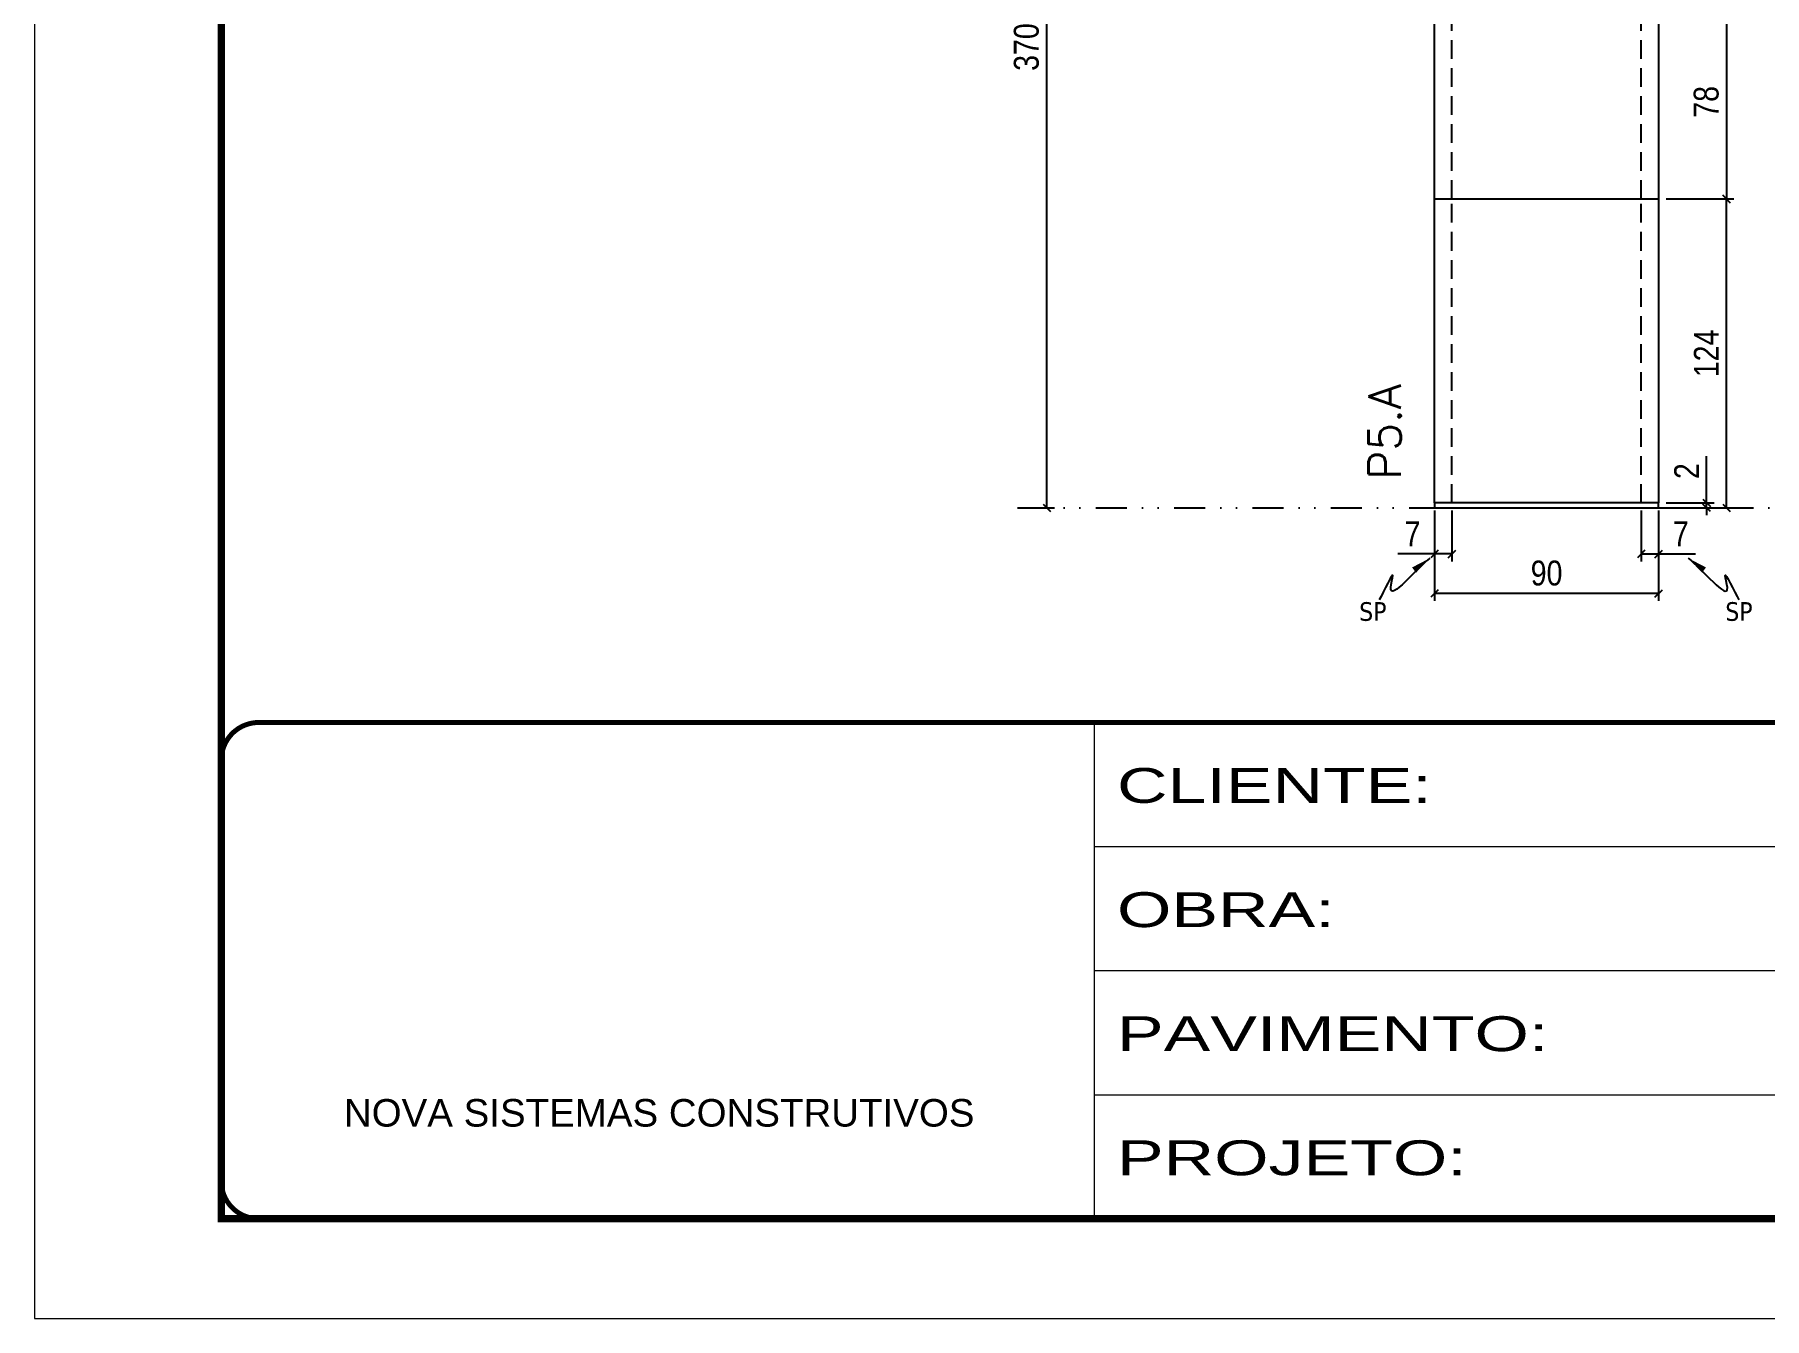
# Model space of a CAD drawing. Header units: millimetres. Extents: x 787 to 8287, y -592 to 17063.
# Drawn here: x 3024 to 3719, y 9746 to 10261 of the extents above; entities that cross this region are included whole.
import ezdxf

# ---------------------------------------------------------------- set-up
doc = ezdxf.new("R2010")
doc.units = ezdxf.units.MM
for name, pattern in [('CONTINUO', [0]), ('DASHED', [0.75, 0.5, -0.25]), ('DIVIDE2', [0.625, 0.25, -0.125, 0, -0.125, 0, -0.125]), ('HIDDEN', [0.375, 0.25, -0.125])]:
    doc.linetypes.add(name, pattern=pattern)
for name, color, linetype in [('00 - FELIPE', 2, 'Continuous'), ('COTA', 241, 'Continuous'), ('Nível', 160, 'Continuous'), ('Painéis', 200, 'Continuous'), ('Sarrafo de Pressão', 42, 'HIDDEN'), ('texto', 7, 'Continuous')]:
    doc.layers.add(name, color=color, linetype=linetype)
for name, color, linetype, lineweight in [('Folhas', 255, 'Continuous', 9), ('SARRAFO DE PRESSAO', 251, 'DASHED', 9), ('Texto Seção', 7, 'Continuous', 15)]:
    doc.layers.add(name, color=color, linetype=linetype, lineweight=lineweight)
doc.styles.add('ARIAL', font='arial.ttf')
doc.styles.add('COTA TECNICA', font='techl___.ttf', dxfattribs={"height": 10})
doc.styles.add('COTA TECNICA-50', font='techl___.ttf', dxfattribs={"height": 10})
doc.styles.add('REGUA-120', font='ROMANS.shx', dxfattribs={"height": 15})
doc.styles.get("Standard").update_dxf_attribs({"font": 'arial.ttf'})
doc.styles.add('Tecnologia', font='')
doc.styles.get('Tecnologia').set_extended_font_data('Forgotten Futurist')
doc.dimstyles.new('COTA PAINEL-50', dxfattribs={"dimtxt": 10, "dimasz": 3, "dimexe": 3, "dimexo": 3, "dimgap": 3, "dimtad": 1, "dimdec": 1, "dimzin": 12, "dimdsep": 46, "dimtxsty": 'COTA TECNICA-50', "dimblk1": 'OBLIQUE', "dimblk2": 'OBLIQUE', "dimsah": 1, "dimcen": 0.9, "dimclrd": 4, "dimclre": 4, "dimclrt": 240, "dimadec": 1, "dimazin": 3, "dimtfac": 1, "dimtdec": 1, "dimtmove": 0, "dimatfit": 3, "dimfxl": 0, "dimtolj": 1, "dimtzin": 12, "dimarcsym": 0})
doc.dimstyles.new('PAINEL', dxfattribs={"dimtxt": 10, "dimasz": 3, "dimexe": 3, "dimexo": 3, "dimgap": 3, "dimtad": 1, "dimdec": 1, "dimzin": 12, "dimdsep": 46, "dimtxsty": 'COTA TECNICA', "dimblk1": 'OBLIQUE', "dimblk2": 'OBLIQUE', "dimsah": 1, "dimcen": 0.9, "dimclrd": 4, "dimclre": 4, "dimclrt": 240, "dimadec": 1, "dimazin": 3, "dimtfac": 1, "dimtdec": 1, "dimtmove": 0, "dimatfit": 3, "dimfxl": 0, "dimtolj": 1, "dimtzin": 12, "dimarcsym": 0})
doc.dimstyles.get("Standard").update_dxf_attribs({"dimtxt": 0.18, "dimasz": 0.18, "dimexe": 0.18, "dimexo": 0.0625, "dimgap": 0.09, "dimtad": 0, "dimtih": 1, "dimtoh": 1, "dimdec": 4, "dimzin": 0, "dimdsep": 46, "dimtxsty": 'Standard', "dimcen": 0.09, "dimadec": 0, "dimazin": 0, "dimtfac": 1, "dimtdec": 4, "dimtofl": 0, "dimtmove": 0, "dimatfit": 3, "dimfxl": 0, "dimtolj": 1, "dimtzin": 0, "dimarcsym": 0})

# ---------------------------------------------------------------- blocks, each defined once
blk = doc.blocks.new('9999999999')
at = {"color": 30, "linetype": 'CONTINUO'}
for p, q in [((98564.56, 34230.21), (98564.56, 34429.45)), ((98564.56, 34379.64), (99583.98, 34379.64)), ((98564.56, 34329.83), (99487.98, 34329.83)), ((98564.56, 34280.02), (99487.98, 34280.02))]:
    blk.add_line(p, q, dxfattribs=at)
at = {"color": 30, "linetype": 'CONTINUO', "const_width": 2}
blk.add_lwpolyline([(99583.98, 34230.21), (99583.98, 34414.45, 0.414214), (99568.98, 34429.45), (98228.98, 34429.45, 0.414214), (98213.98, 34414.45), (98213.98, 34245.21, 0.414214), (98228.98, 34230.21), (99583.98, 34230.21)], format="xyb", dxfattribs=at)
at = {"layer": 'Folhas'}
blk.add_lwpolyline([(98138.98, 34190.21), (99623.98, 34190.21), (99623.98, 35240.21), (98138.98, 35240.21)], close=True, dxfattribs=at)
at = {"layer": 'Folhas', "color": 30, "const_width": 3}
blk.add_lwpolyline([(98213.98, 34230.21), (99583.98, 34230.21), (99583.98, 35200.21), (98213.98, 35200.21)], close=True, dxfattribs=at)
at = {"color": 7, "linetype": 'Continuous', "ltscale": 5, "style": 'ARIAL'}
blk.add_text('NOVA SISTEMAS CONSTRUTIVOS', height=11.0592, dxfattribs=at).set_placement((98263.19, 34267.21))
at = {"layer": 'Folhas', "color": 7, "style": 'Tecnologia', "width": 1.5}
for s, p in [('CLIENTE:', (98573.65, 34397.17)), ('OBRA:', (98573.65, 34347.31)), ('PAVIMENTO:', (98573.65, 34297.5)), ('PROJETO:', (98573.65, 34247.69))]:
    blk.add_text(s, height=14, dxfattribs=at).set_placement(p)
blk = doc.blocks.new('_Oblique')
at = {"color": 0, "linetype": 'ByBlock', "lineweight": -2}
blk.add_line((-0.5, -0.5), (0.5, 0.5), dxfattribs=at)
blk = doc.blocks.new('*D1172')
at = {"layer": 'COTA', "color": 4, "lineweight": -2}
for p, q in [((3421.67, 10440.98), (3433.52, 10440.98)), ((3430.52, 10070.98), (3430.52, 10440.98)), ((3421.67, 10070.98), (3433.52, 10070.98))]:
    blk.add_line(p, q, dxfattribs=at)
at = {"layer": 'Defpoints', "color": 0}
for p in [(3418.67, 10440.98), (3430.52, 10440.98), (3418.67, 10070.98)]:
    blk.add_point(p, dxfattribs=at)
at = {"layer": 'COTA', "color": 4, "lineweight": -2, "xscale": 3, "yscale": 3, "zscale": 3}
for p, rotation in [((3430.52, 10440.98), 90), ((3430.52, 10070.98), 270)]:
    blk.add_blockref('_Oblique', p, dxfattribs=dict(at, rotation=rotation))
at = {"layer": 'COTA', "color": 240, "insert": (3422.3, 10255.98), "char_height": 10, "attachment_point": 5, "rotation": 90, "style": 'COTA TECNICA-50'}
blk.add_mtext('\\A1;370', dxfattribs=at)
blk = doc.blocks.new('*D131')
at = {"layer": 'COTA', "color": 4, "lineweight": -2}
for p, q in [((3586.17, 10069.98), (3586.17, 10033.62)), ((3676.17, 10069.98), (3676.17, 10033.62)), ((3676.17, 10036.62), (3586.17, 10036.62))]:
    blk.add_line(p, q, dxfattribs=at)
at = {"layer": 'Defpoints', "color": 0}
for p in [(3586.17, 10072.98), (3676.17, 10072.98), (3586.17, 10036.62)]:
    blk.add_point(p, dxfattribs=at)
at = {"layer": 'COTA', "color": 4, "lineweight": -2, "xscale": 3, "yscale": 3, "zscale": 3, "rotation": 180}
blk.add_blockref('_Oblique', (3586.17, 10036.62), dxfattribs=at)
at = {"layer": 'COTA', "color": 4, "lineweight": -2, "xscale": 3, "yscale": 3, "zscale": 3}
blk.add_blockref('_Oblique', (3676.17, 10036.62), dxfattribs=at)
at = {"layer": 'COTA', "color": 240, "insert": (3631.17, 10044.75), "char_height": 10, "attachment_point": 5, "style": 'COTA TECNICA'}
blk.add_mtext('\\A1;90', dxfattribs=at)
blk = doc.blocks.new('*D132')
at = {"layer": 'COTA', "color": 4, "lineweight": -2}
for p, q in [((3669.17, 10069.98), (3669.17, 10049.47)), ((3676.17, 10067.98), (3676.17, 10049.47)), ((3669.17, 10052.47), (3676.17, 10052.47)), ((3676.17, 10052.47), (3690.91, 10052.47))]:
    blk.add_line(p, q, dxfattribs=at)
at = {"layer": 'Defpoints', "color": 0}
for p in [(3669.17, 10072.98), (3676.17, 10070.98), (3676.17, 10052.47)]:
    blk.add_point(p, dxfattribs=at)
at = {"layer": 'COTA', "color": 4, "lineweight": -2, "xscale": 3, "yscale": 3, "zscale": 3, "rotation": 180}
blk.add_blockref('_Oblique', (3669.17, 10052.47), dxfattribs=at)
at = {"layer": 'COTA', "color": 4, "lineweight": -2, "xscale": 3, "yscale": 3, "zscale": 3}
blk.add_blockref('_Oblique', (3676.17, 10052.47), dxfattribs=at)
at = {"layer": 'COTA', "color": 240, "insert": (3685.04, 10060.54), "char_height": 10, "attachment_point": 5, "style": 'COTA TECNICA-50'}
blk.add_mtext('\\A1;7', dxfattribs=at)
blk = doc.blocks.new('*D133')
at = {"layer": 'COTA', "color": 4, "lineweight": -2}
for p, q in [((3586.17, 10067.98), (3586.17, 10049.47)), ((3593.17, 10069.98), (3593.17, 10049.47)), ((3586.17, 10052.47), (3571.44, 10052.47)), ((3593.17, 10052.47), (3586.17, 10052.47))]:
    blk.add_line(p, q, dxfattribs=at)
at = {"layer": 'Defpoints', "color": 0}
for p in [(3593.17, 10072.98), (3586.17, 10070.98), (3586.17, 10052.47)]:
    blk.add_point(p, dxfattribs=at)
at = {"layer": 'COTA', "color": 4, "lineweight": -2, "xscale": 3, "yscale": 3, "zscale": 3, "rotation": 180}
blk.add_blockref('_Oblique', (3586.17, 10052.47), dxfattribs=at)
at = {"layer": 'COTA', "color": 4, "lineweight": -2, "xscale": 3, "yscale": 3, "zscale": 3}
blk.add_blockref('_Oblique', (3593.17, 10052.47), dxfattribs=at)
at = {"layer": 'COTA', "color": 240, "insert": (3577.31, 10060.54), "char_height": 10, "attachment_point": 5, "style": 'COTA TECNICA-50'}
blk.add_mtext('\\A1;7', dxfattribs=at)
blk = doc.blocks.new('*D134')
at = {"layer": 'COTA', "color": 4, "linetype": 'ByBlock', "lineweight": -2}
for p, q in [((3679.17, 10194.98), (3706.41, 10194.98)), ((3703.41, 10070.98), (3703.41, 10194.98)), ((3679.17, 10070.98), (3706.41, 10070.98))]:
    blk.add_line(p, q, dxfattribs=at)
at = {"layer": 'Defpoints', "color": 0, "linetype": 'ByBlock'}
for p in [(3676.17, 10194.98), (3703.41, 10194.98), (3676.17, 10070.98)]:
    blk.add_point(p, dxfattribs=at)
at = {"layer": 'COTA', "color": 4, "linetype": 'ByBlock', "lineweight": -2, "xscale": 3, "yscale": 3, "zscale": 3}
for p, rotation in [((3703.41, 10194.98), 90), ((3703.41, 10070.98), 270)]:
    blk.add_blockref('_Oblique', p, dxfattribs=dict(at, rotation=rotation))
at = {"layer": 'COTA', "color": 240, "linetype": 'ByBlock', "insert": (3695.33, 10132.98), "char_height": 10, "attachment_point": 5, "rotation": 90, "style": 'COTA TECNICA'}
blk.add_mtext('\\A1;124', dxfattribs=at)
blk = doc.blocks.new('*D135')
at = {"layer": 'COTA', "color": 4, "lineweight": -2}
for p, q in [((3695.43, 10072.98), (3695.43, 10091.78)), ((3679.17, 10072.98), (3698.43, 10072.98)), ((3695.43, 10070.98), (3695.43, 10072.98)), ((3679.17, 10070.98), (3698.43, 10070.98)), ((3695.43, 10070.98), (3695.43, 10067.98))]:
    blk.add_line(p, q, dxfattribs=at)
at = {"layer": 'Defpoints', "color": 0}
for p in [(3676.17, 10072.98), (3676.17, 10070.98), (3695.43, 10070.98)]:
    blk.add_point(p, dxfattribs=at)
at = {"layer": 'COTA', "color": 4, "lineweight": -2, "xscale": 3, "yscale": 3, "zscale": 3}
for p, rotation in [((3695.43, 10072.98), 270), ((3695.43, 10070.98), 90)]:
    blk.add_blockref('_Oblique', p, dxfattribs=dict(at, rotation=rotation))
at = {"layer": 'COTA', "color": 240, "insert": (3687.43, 10085.72), "char_height": 10, "attachment_point": 5, "rotation": 90, "style": 'COTA TECNICA-50'}
blk.add_mtext('\\A1;2', dxfattribs=at)
blk = doc.blocks.new('*D136')
at = {"layer": 'COTA', "color": 4, "linetype": 'ByBlock', "lineweight": -2}
for p, q in [((3679.17, 10194.98), (3706.41, 10194.98)), ((3703.41, 10070.98), (3703.41, 10194.98)), ((3679.17, 10070.98), (3706.41, 10070.98))]:
    blk.add_line(p, q, dxfattribs=at)
at = {"layer": 'Defpoints', "color": 0, "linetype": 'ByBlock'}
for p in [(3676.17, 10194.98), (3703.41, 10194.98), (3676.17, 10070.98)]:
    blk.add_point(p, dxfattribs=at)
at = {"layer": 'COTA', "color": 4, "linetype": 'ByBlock', "lineweight": -2, "xscale": 3, "yscale": 3, "zscale": 3}
for p, rotation in [((3703.41, 10194.98), 90), ((3703.41, 10070.98), 270)]:
    blk.add_blockref('_Oblique', p, dxfattribs=dict(at, rotation=rotation))
at = {"layer": 'COTA', "color": 240, "linetype": 'ByBlock', "insert": (3695.33, 10132.98), "char_height": 10, "attachment_point": 5, "rotation": 90, "style": 'COTA TECNICA'}
blk.add_mtext('\\A1;124', dxfattribs=at)
blk = doc.blocks.new('*D1484')
at = {"layer": '00 - FELIPE', "color": 4, "lineweight": -2}
for p, q in [((3679.17, 10272.98), (3706.41, 10272.98)), ((3703.41, 10272.98), (3703.41, 10194.98)), ((3679.17, 10194.98), (3706.41, 10194.98))]:
    blk.add_line(p, q, dxfattribs=at)
at = {"layer": 'Defpoints', "color": 0}
for p in [(3676.17, 10272.98), (3676.17, 10194.98), (3703.41, 10194.98)]:
    blk.add_point(p, dxfattribs=at)
at = {"layer": '00 - FELIPE', "color": 4, "lineweight": -2, "xscale": 3, "yscale": 3, "zscale": 3}
for p, rotation in [((3703.41, 10272.98), 90), ((3703.41, 10194.98), 270)]:
    blk.add_blockref('_Oblique', p, dxfattribs=dict(at, rotation=rotation))
at = {"layer": '00 - FELIPE', "color": 240, "insert": (3695.31, 10233.98), "char_height": 10, "attachment_point": 5, "rotation": 90, "style": 'COTA TECNICA'}
blk.add_mtext('\\A1;78', dxfattribs=at)

msp = doc.modelspace()

# ---------------------------------------------------------------- linework, layer by layer
at = {"layer": 'Nível', "color": 4, "linetype": 'DIVIDE2', "ltscale": 50}
msp.add_line((3418.67, 10070.98), (4469, 10070.98), dxfattribs=at)
at = {"layer": 'Painéis'}
for p, q in [((3586.17, 10194.98), (3586.17, 10440.98)), ((3676.17, 10376.98), (3676.17, 10194.98))]:
    msp.add_line(p, q, dxfattribs=at)
for points in [[(3586.17, 10194.98), (3676.17, 10194.98), (3676.17, 10072.98), (3586.17, 10072.98)], [(3586.17, 10070.98), (3676.17, 10070.98), (3676.17, 10072.98), (3586.17, 10072.98)]]:
    msp.add_lwpolyline(points, close=True, dxfattribs=at)
at = {"layer": 'Sarrafo de Pressão', "ltscale": 30}
for p, q in [((3593.17, 10194.98), (3593.17, 10272.98)), ((3669.17, 10194.98), (3669.17, 10272.98)), ((3593.17, 10072.98), (3593.17, 10194.98)), ((3669.17, 10072.98), (3669.17, 10194.98))]:
    msp.add_line(p, q, dxfattribs=at)

# ---------------------------------------------------------------- block references
at = {"layer": 'SARRAFO DE PRESSAO', "color": 6, "linetype": 'ByBlock'}
msp.add_blockref('9999999999', (-95114.98, -24444.64), dxfattribs=at)

# ---------------------------------------------------------------- texts
at = {"layer": 'texto', "color": 0, "char_height": 7.5, "attachment_point": 5}
for insert in [(3561.4, 10029.3), (3708.42, 10029.3)]:
    msp.add_mtext('{\\fTahoma|b0|i0|c0|p34;\\C4;SP}', dxfattribs=dict(at, insert=insert))
at = {"layer": 'Texto Seção', "insert": (3572.7, 10082.23), "char_height": 13, "width": 285.3299, "attachment_point": 7, "rotation": 90, "style": 'REGUA-120'}
msp.add_mtext('P5.A', dxfattribs=at)

# ---------------------------------------------------------------- dimensions: what is measured, and where the dimension line sits
at = {"layer": '00 - FELIPE'}
dim = msp.add_linear_dim(base=(3703.41, 10194.98), p1=(3676.17, 10272.98), p2=(3676.17, 10194.98), angle=90, dimstyle='PAINEL', dxfattribs=at)
dim.commit()
dim.dimension.update_dxf_attribs({"geometry": '*D1484', "text_midpoint": (3695.31, 10233.98)})
at = {"layer": 'COTA'}
for base, p1, p2, angle, picture, middle in [((3430.52, 10440.98), (3418.67, 10070.98), (3418.67, 10440.98), 90, '*D1172', (3422.3, 10255.98)), ((3586.17, 10052.47), (3593.17, 10072.98), (3586.17, 10070.98), 180, '*D133', (3577.31, 10060.54))]:
    dim = msp.add_linear_dim(base=base, p1=p1, p2=p2, angle=angle, dimstyle='COTA PAINEL-50', dxfattribs=at)
    dim.commit()
    dim.dimension.update_dxf_attribs({"geometry": picture, "text_midpoint": middle})
at = {"layer": 'COTA', "linetype": 'ByBlock'}
for picture in ['*D134', '*D136']:
    dim = msp.add_aligned_dim(p1=(3676.17, 10070.98), p2=(3676.17, 10194.98), distance=-27.23, dimstyle='PAINEL', dxfattribs=at)
    dim.commit()
    dim.dimension.update_dxf_attribs({"geometry": picture, "text_midpoint": (3695.33, 10132.98)})
at = {"layer": 'COTA'}
dim = msp.add_linear_dim(base=(3695.43, 10070.98), p1=(3676.17, 10072.98), p2=(3676.17, 10070.98), angle=90, dimstyle='COTA PAINEL-50', dxfattribs=at)
dim.commit()
dim.dimension.update_dxf_attribs({"geometry": '*D135', "text_midpoint": (3695.43, 10085.72), "dimtype": 160})
dim = msp.add_linear_dim(base=(3586.17, 10036.62), p1=(3676.17, 10072.98), p2=(3586.17, 10072.98), angle=180, dimstyle='PAINEL', override={"dimarcsym": 2}, dxfattribs=at)
dim.commit()
dim.dimension.update_dxf_attribs({"geometry": '*D131', "text_midpoint": (3631.17, 10044.75)})
dim = msp.add_linear_dim(base=(3676.17, 10052.47), p1=(3669.17, 10072.98), p2=(3676.17, 10070.98), dimstyle='COTA PAINEL-50', dxfattribs=at)
dim.commit()
dim.dimension.update_dxf_attribs({"geometry": '*D132', "text_midpoint": (3685.04, 10060.54)})

# ---------------------------------------------------------------- leaders
at = {"layer": 'COTA', "path_type": 1}
for points in [[(3584.35, 10050.8), (3568.56, 10038.96), (3569.49, 10043.77), (3563.93, 10033.99)], [(3688, 10050.8), (3703.79, 10038.96), (3702.86, 10043.77), (3708.42, 10033.99)]]:
    msp.add_leader(points, dimstyle='Standard', override={"dimasz": 8}, dxfattribs=at)

doc.saveas('drawing.dxf')
